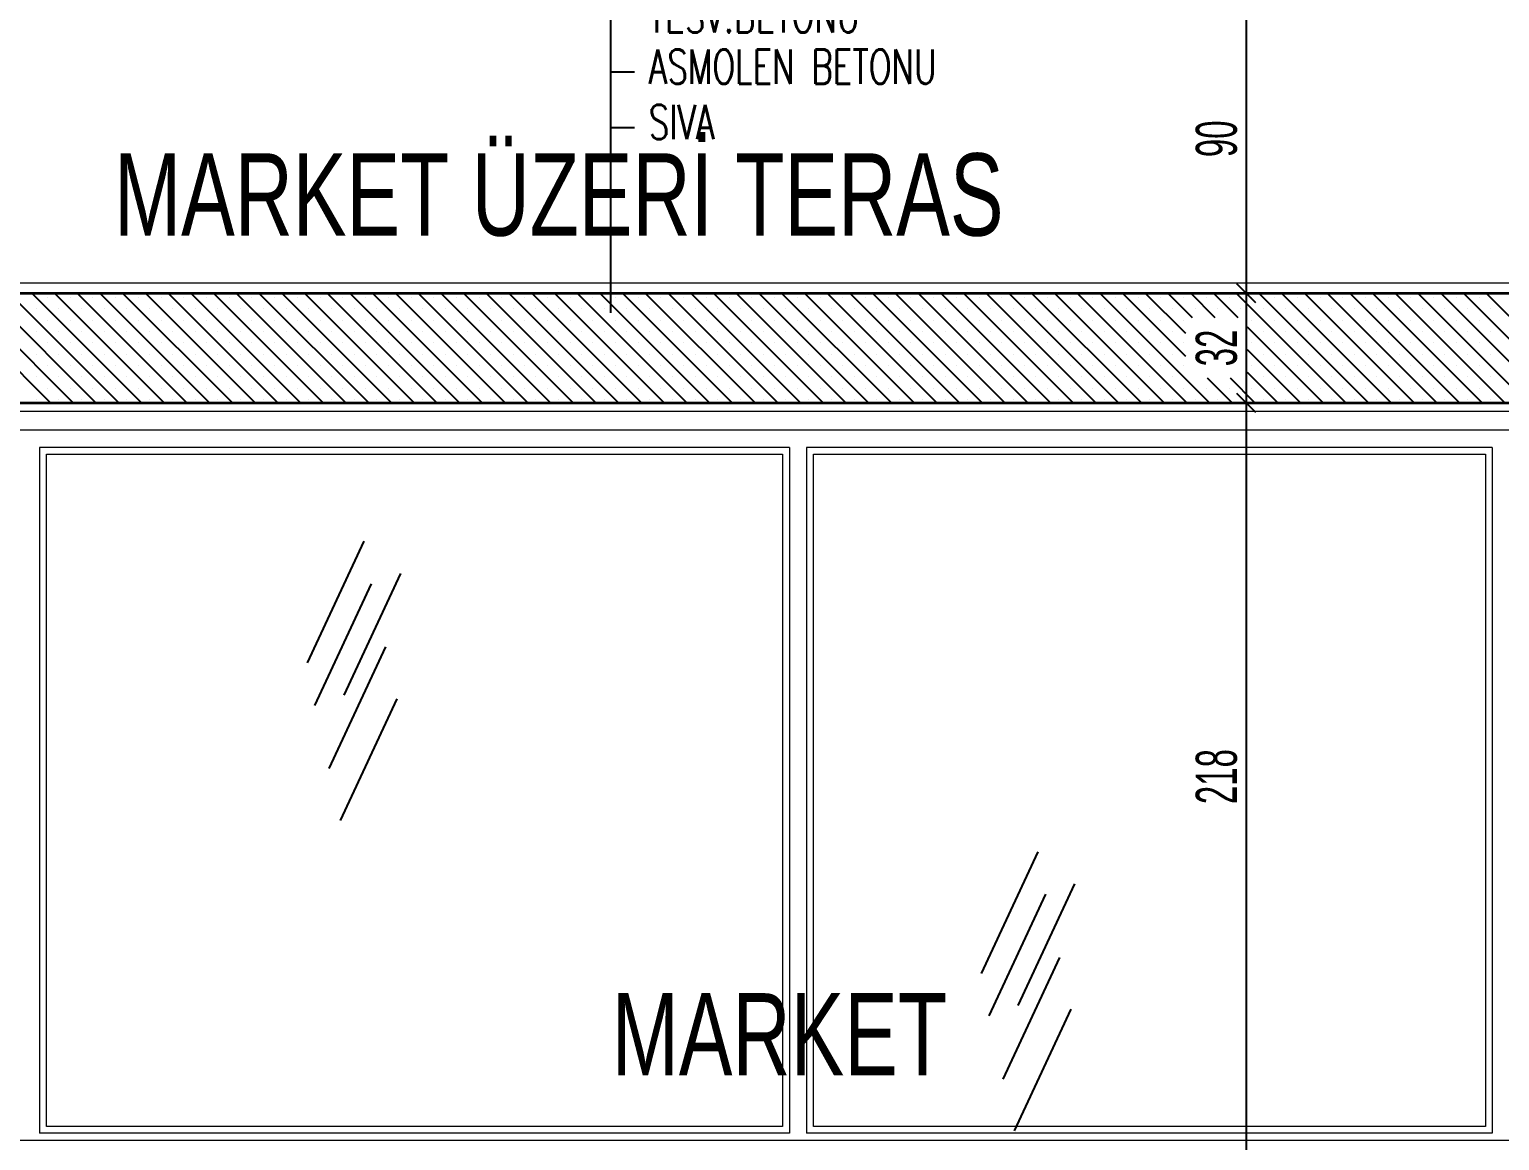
# Model space of a CAD drawing. Header units: inches. Extents: x -7543 to -822, y 102837 to 190349.
# Drawn here: x -828.5689 to -828.4831, y 102836.8585 to 102836.9233 of the extents above; entities that cross this region are included whole.
import ezdxf

# ---------------------------------------------------------------- set-up
doc = ezdxf.new("R2010")
doc.units = ezdxf.units.IN
doc.header["$MEASUREMENT"] = 0
doc.layers.get('0').update_dxf_attribs({"lineweight": 25})
for name, color, linetype, lineweight in [('BİTKİ', 96, 'Continuous', 25), ('ICOL', 55, 'Continuous', 25), ('SIVA', 150, 'Continuous', 15), ('TARAMA', 8, 'Continuous', 25), ('YAZI', 7, 'Continuous', 25)]:
    doc.layers.add(name, color=color, linetype=linetype, lineweight=lineweight)
doc.layers.add('DUVAR', color=7, linetype='Continuous', lineweight=35, true_color=0xfc4642)
doc.layers.add('KAPI', color=7, linetype='Continuous', lineweight=18, true_color=0xffb360)
doc.styles.add('arıal', font='arial.ttf', dxfattribs={"width": 0.7})
doc.styles.add('KAPı-PEN', font='simplex.shx', dxfattribs={"width": 0.7, "height": 10})
doc.styles.add('OLCU', font='tromand.shx', dxfattribs={"width": 0.6, "height": 12})

# ---------------------------------------------------------------- blocks, each defined once
blk = doc.blocks.new('_Oblique')
at = {"color": 0, "linetype": 'ByBlock', "lineweight": -2}
blk.add_line((-0.5, -0.5), (0.5, 0.5), dxfattribs=at)

msp = doc.modelspace()

# ---------------------------------------------------------------- linework, layer by layer
at = {"layer": 'BİTKİ'}
for p, q in [((-828.549355, 102836.89341), (-828.552658, 102836.886312)), ((-828.549355, 102836.89341), (-828.552658, 102836.886312)), ((-828.548915, 102836.890934), (-828.552218, 102836.883836)), ((-828.548915, 102836.890934), (-828.552218, 102836.883836)), ((-828.547208, 102836.891539), (-828.550511, 102836.884441)), ((-828.547208, 102836.891539), (-828.550511, 102836.884441)), ((-828.548089, 102836.887247), (-828.551392, 102836.880149)), ((-828.548089, 102836.887247), (-828.551392, 102836.880149)), ((-828.547428, 102836.884221), (-828.550731, 102836.877122)), ((-828.547428, 102836.884221), (-828.550731, 102836.877122)), ((-828.510029, 102836.875304), (-828.513333, 102836.868205)), ((-828.510029, 102836.875304), (-828.513333, 102836.868205)), ((-828.507882, 102836.873433), (-828.511186, 102836.866334)), ((-828.507882, 102836.873433), (-828.511186, 102836.866334)), ((-828.509589, 102836.872827), (-828.512892, 102836.865729)), ((-828.509589, 102836.872827), (-828.512892, 102836.865729)), ((-828.508763, 102836.869141), (-828.512066, 102836.862042)), ((-828.508763, 102836.869141), (-828.512066, 102836.862042)), ((-828.508103, 102836.866114), (-828.511406, 102836.859016)), ((-828.508103, 102836.866114), (-828.511406, 102836.859016))]:
    msp.add_line(p, q, dxfattribs=at)
at = {"layer": 'DUVAR'}
for p, q in [((-828.654018, 102836.907885), (-828.480018, 102836.907885)), ((-828.654018, 102836.901485), (-828.480018, 102836.901485))]:
    msp.add_line(p, q, dxfattribs=at)
at = {"layer": 'ICOL'}
for p, q in [((-828.497869, 102836.925885), (-828.497869, 102836.907885)), ((-828.497869, 102836.907885), (-828.497869, 102836.901485)), ((-828.497869, 102836.901485), (-828.497869, 102836.857885))]:
    msp.add_line(p, q, dxfattribs=at)
at = {"layer": 'ICOL', "color": 53}
for p, q in [((-828.49774, 102836.907885), (-828.497029, 102836.907885)), ((-828.49774, 102836.907885), (-828.497029, 102836.907885)), ((-828.498459, 102836.901485), (-828.498709, 102836.901485)), ((-828.498459, 102836.901485), (-828.498709, 102836.901485))]:
    msp.add_line(p, q, dxfattribs=at)
at = {"layer": 'KAPI'}
for p, q in [((-828.482518, 102836.899885), (-828.643018, 102836.899885)), ((-828.568268, 102836.898885), (-828.568268, 102836.858885)), ((-828.524518, 102836.898885), (-828.568268, 102836.898885)), ((-828.524518, 102836.898885), (-828.524518, 102836.858885)), ((-828.483518, 102836.898885), (-828.523518, 102836.898885)), ((-828.523518, 102836.898885), (-828.523518, 102836.858885)), ((-828.483518, 102836.898885), (-828.483518, 102836.858885)), ((-828.567868, 102836.898485), (-828.524918, 102836.898485)), ((-828.567868, 102836.859285), (-828.567868, 102836.898485)), ((-828.524918, 102836.898485), (-828.524918, 102836.859285)), ((-828.523118, 102836.898485), (-828.483918, 102836.898485)), ((-828.523118, 102836.859285), (-828.523118, 102836.898485)), ((-828.483918, 102836.898485), (-828.483918, 102836.859285)), ((-828.524918, 102836.859285), (-828.567868, 102836.859285)), ((-828.483918, 102836.859285), (-828.523118, 102836.859285)), ((-828.524518, 102836.858885), (-828.568268, 102836.858885)), ((-828.483518, 102836.858885), (-828.523518, 102836.858885))]:
    msp.add_line(p, q, dxfattribs=at)
at = {"layer": 'SIVA'}
for p, q in [((-828.654018, 102836.908485), (-828.480018, 102836.908485)), ((-828.482018, 102836.900985), (-828.654018, 102836.900985)), ((-828.634089, 102836.858485), (-828.482018, 102836.858485))]:
    msp.add_line(p, q, dxfattribs=at)
at = {"layer": 'TARAMA'}
for p, q in [((-828.567627, 102836.901485), (-828.574027, 102836.907885)), ((-828.566301, 102836.901485), (-828.572701, 102836.907885)), ((-828.564976, 102836.901485), (-828.571376, 102836.907885)), ((-828.56365, 102836.901485), (-828.57005, 102836.907885)), ((-828.562324, 102836.901485), (-828.568724, 102836.907885)), ((-828.56781, 102836.907634), (-828.56781, 102836.907634)), ((-828.560998, 102836.901485), (-828.567398, 102836.907885)), ((-828.566485, 102836.907634), (-828.566485, 102836.907634)), ((-828.559672, 102836.901485), (-828.566072, 102836.907885)), ((-828.565159, 102836.907634), (-828.565159, 102836.907634)), ((-828.558346, 102836.901485), (-828.564746, 102836.907885)), ((-828.563833, 102836.907634), (-828.563833, 102836.907634)), ((-828.557021, 102836.901485), (-828.563421, 102836.907885)), ((-828.562507, 102836.907634), (-828.562507, 102836.907634)), ((-828.555695, 102836.901485), (-828.562095, 102836.907885)), ((-828.561181, 102836.907634), (-828.561181, 102836.907634)), ((-828.554369, 102836.901485), (-828.560769, 102836.907885)), ((-828.559855, 102836.907634), (-828.559855, 102836.907634)), ((-828.553043, 102836.901485), (-828.559443, 102836.907885)), ((-828.55853, 102836.907634), (-828.55853, 102836.907634)), ((-828.551717, 102836.901485), (-828.558117, 102836.907885)), ((-828.557204, 102836.907634), (-828.557204, 102836.907634)), ((-828.550391, 102836.901485), (-828.556791, 102836.907885)), ((-828.555878, 102836.907634), (-828.555878, 102836.907634)), ((-828.549066, 102836.901485), (-828.555466, 102836.907885)), ((-828.554552, 102836.907634), (-828.554552, 102836.907634)), ((-828.54774, 102836.901485), (-828.55414, 102836.907885)), ((-828.553226, 102836.907634), (-828.553226, 102836.907634)), ((-828.546414, 102836.901485), (-828.552814, 102836.907885)), ((-828.551901, 102836.907634), (-828.551901, 102836.907634)), ((-828.545088, 102836.901485), (-828.551488, 102836.907885)), ((-828.550575, 102836.907634), (-828.550575, 102836.907634)), ((-828.543762, 102836.901485), (-828.550162, 102836.907885)), ((-828.549249, 102836.907634), (-828.549249, 102836.907634)), ((-828.542436, 102836.901485), (-828.548836, 102836.907885)), ((-828.547923, 102836.907634), (-828.547923, 102836.907634)), ((-828.541111, 102836.901485), (-828.547511, 102836.907885)), ((-828.546597, 102836.907634), (-828.546597, 102836.907634)), ((-828.539785, 102836.901485), (-828.546185, 102836.907885)), ((-828.545271, 102836.907634), (-828.545271, 102836.907634)), ((-828.538459, 102836.901485), (-828.544859, 102836.907885)), ((-828.543946, 102836.907634), (-828.543946, 102836.907634)), ((-828.537133, 102836.901485), (-828.543533, 102836.907885)), ((-828.54262, 102836.907634), (-828.54262, 102836.907634)), ((-828.535807, 102836.901485), (-828.542207, 102836.907885)), ((-828.541294, 102836.907634), (-828.541294, 102836.907634)), ((-828.534482, 102836.901485), (-828.540882, 102836.907885)), ((-828.539968, 102836.907634), (-828.539968, 102836.907634)), ((-828.533156, 102836.901485), (-828.539556, 102836.907885)), ((-828.538642, 102836.907634), (-828.538642, 102836.907634)), ((-828.53183, 102836.901485), (-828.53823, 102836.907885)), ((-828.537316, 102836.907634), (-828.537316, 102836.907634)), ((-828.530504, 102836.901485), (-828.536904, 102836.907885)), ((-828.535991, 102836.907634), (-828.535991, 102836.907634)), ((-828.529178, 102836.901485), (-828.535578, 102836.907885)), ((-828.534665, 102836.907634), (-828.534665, 102836.907634)), ((-828.527852, 102836.901485), (-828.534252, 102836.907885)), ((-828.533339, 102836.907634), (-828.533339, 102836.907634)), ((-828.526527, 102836.901485), (-828.532927, 102836.907885)), ((-828.532013, 102836.907634), (-828.532013, 102836.907634)), ((-828.525201, 102836.901485), (-828.531601, 102836.907885)), ((-828.530687, 102836.907634), (-828.530687, 102836.907634)), ((-828.523875, 102836.901485), (-828.530275, 102836.907885)), ((-828.529362, 102836.907634), (-828.529362, 102836.907634)), ((-828.522549, 102836.901485), (-828.528949, 102836.907885)), ((-828.528036, 102836.907634), (-828.528036, 102836.907634)), ((-828.521223, 102836.901485), (-828.527623, 102836.907885)), ((-828.52671, 102836.907634), (-828.52671, 102836.907634)), ((-828.519897, 102836.901485), (-828.526297, 102836.907885)), ((-828.525384, 102836.907634), (-828.525384, 102836.907634)), ((-828.518572, 102836.901485), (-828.524972, 102836.907885)), ((-828.524058, 102836.907634), (-828.524058, 102836.907634)), ((-828.517246, 102836.901485), (-828.523646, 102836.907885)), ((-828.522732, 102836.907634), (-828.522732, 102836.907634)), ((-828.51592, 102836.901485), (-828.52232, 102836.907885)), ((-828.521407, 102836.907634), (-828.521407, 102836.907634)), ((-828.514594, 102836.901485), (-828.520994, 102836.907885)), ((-828.520081, 102836.907634), (-828.520081, 102836.907634)), ((-828.513268, 102836.901485), (-828.519668, 102836.907885)), ((-828.518755, 102836.907634), (-828.518755, 102836.907634)), ((-828.511943, 102836.901485), (-828.518343, 102836.907885)), ((-828.517429, 102836.907634), (-828.517429, 102836.907634)), ((-828.510617, 102836.901485), (-828.517017, 102836.907885)), ((-828.516103, 102836.907634), (-828.516103, 102836.907634)), ((-828.509291, 102836.901485), (-828.515691, 102836.907885)), ((-828.514777, 102836.907634), (-828.514777, 102836.907634)), ((-828.507965, 102836.901485), (-828.514365, 102836.907885)), ((-828.513452, 102836.907634), (-828.513452, 102836.907634)), ((-828.506639, 102836.901485), (-828.513039, 102836.907885)), ((-828.512126, 102836.907634), (-828.512126, 102836.907634)), ((-828.505313, 102836.901485), (-828.511713, 102836.907885)), ((-828.5108, 102836.907634), (-828.5108, 102836.907634)), ((-828.503988, 102836.901485), (-828.510388, 102836.907885)), ((-828.509474, 102836.907634), (-828.509474, 102836.907634)), ((-828.502662, 102836.901485), (-828.509062, 102836.907885)), ((-828.508148, 102836.907634), (-828.508148, 102836.907634)), ((-828.501336, 102836.901485), (-828.507736, 102836.907885)), ((-828.506822, 102836.907634), (-828.506822, 102836.907634)), ((-828.50001, 102836.901485), (-828.50641, 102836.907885)), ((-828.505497, 102836.907634), (-828.505497, 102836.907634)), ((-828.501397, 102836.904197), (-828.505084, 102836.907885)), ((-828.504171, 102836.907634), (-828.504171, 102836.907634)), ((-828.501397, 102836.905523), (-828.503758, 102836.907885)), ((-828.502845, 102836.907634), (-828.502845, 102836.907634)), ((-828.500998, 102836.90645), (-828.502433, 102836.907885)), ((-828.501519, 102836.907634), (-828.501519, 102836.907634)), ((-828.499673, 102836.90645), (-828.501107, 102836.907885)), ((-828.500193, 102836.907634), (-828.500193, 102836.907634)), ((-828.498347, 102836.90645), (-828.499781, 102836.907885)), ((-828.498868, 102836.907634), (-828.498868, 102836.907634)), ((-828.492055, 102836.901485), (-828.498455, 102836.907885)), ((-828.497542, 102836.907634), (-828.497542, 102836.907634)), ((-828.490729, 102836.901485), (-828.497129, 102836.907885)), ((-828.496216, 102836.907634), (-828.496216, 102836.907634)), ((-828.489403, 102836.901485), (-828.495803, 102836.907885)), ((-828.49489, 102836.907634), (-828.49489, 102836.907634)), ((-828.488078, 102836.901485), (-828.494478, 102836.907885)), ((-828.493564, 102836.907634), (-828.493564, 102836.907634)), ((-828.486752, 102836.901485), (-828.493152, 102836.907885)), ((-828.492238, 102836.907634), (-828.492238, 102836.907634)), ((-828.485426, 102836.901485), (-828.491826, 102836.907885)), ((-828.490913, 102836.907634), (-828.490913, 102836.907634)), ((-828.4841, 102836.901485), (-828.4905, 102836.907885)), ((-828.489587, 102836.907634), (-828.489587, 102836.907634)), ((-828.482774, 102836.901485), (-828.489174, 102836.907885)), ((-828.488261, 102836.907634), (-828.488261, 102836.907634)), ((-828.481449, 102836.901485), (-828.487849, 102836.907885)), ((-828.486935, 102836.907634), (-828.486935, 102836.907634)), ((-828.480123, 102836.901485), (-828.486523, 102836.907885)), ((-828.485609, 102836.907634), (-828.485609, 102836.907634)), ((-828.480018, 102836.902705), (-828.485197, 102836.907885)), ((-828.484283, 102836.907634), (-828.484283, 102836.907634)), ((-828.480018, 102836.904031), (-828.483871, 102836.907885)), ((-828.568473, 102836.906971), (-828.568473, 102836.906971)), ((-828.567148, 102836.906971), (-828.567148, 102836.906971)), ((-828.565822, 102836.906971), (-828.565822, 102836.906971)), ((-828.564496, 102836.906971), (-828.564496, 102836.906971)), ((-828.56317, 102836.906971), (-828.56317, 102836.906971)), ((-828.561844, 102836.906971), (-828.561844, 102836.906971)), ((-828.560518, 102836.906971), (-828.560518, 102836.906971)), ((-828.559193, 102836.906971), (-828.559193, 102836.906971)), ((-828.557867, 102836.906971), (-828.557867, 102836.906971)), ((-828.556541, 102836.906971), (-828.556541, 102836.906971)), ((-828.555215, 102836.906971), (-828.555215, 102836.906971)), ((-828.553889, 102836.906971), (-828.553889, 102836.906971)), ((-828.552563, 102836.906971), (-828.552563, 102836.906971)), ((-828.551238, 102836.906971), (-828.551238, 102836.906971)), ((-828.549912, 102836.906971), (-828.549912, 102836.906971)), ((-828.548586, 102836.906971), (-828.548586, 102836.906971)), ((-828.54726, 102836.906971), (-828.54726, 102836.906971)), ((-828.545934, 102836.906971), (-828.545934, 102836.906971)), ((-828.544608, 102836.906971), (-828.544608, 102836.906971)), ((-828.543283, 102836.906971), (-828.543283, 102836.906971)), ((-828.541957, 102836.906971), (-828.541957, 102836.906971)), ((-828.540631, 102836.906971), (-828.540631, 102836.906971)), ((-828.539305, 102836.906971), (-828.539305, 102836.906971)), ((-828.537979, 102836.906971), (-828.537979, 102836.906971)), ((-828.536654, 102836.906971), (-828.536654, 102836.906971)), ((-828.535328, 102836.906971), (-828.535328, 102836.906971)), ((-828.534002, 102836.906971), (-828.534002, 102836.906971)), ((-828.532676, 102836.906971), (-828.532676, 102836.906971)), ((-828.53135, 102836.906971), (-828.53135, 102836.906971)), ((-828.530024, 102836.906971), (-828.530024, 102836.906971)), ((-828.528699, 102836.906971), (-828.528699, 102836.906971)), ((-828.527373, 102836.906971), (-828.527373, 102836.906971)), ((-828.526047, 102836.906971), (-828.526047, 102836.906971)), ((-828.524721, 102836.906971), (-828.524721, 102836.906971)), ((-828.523395, 102836.906971), (-828.523395, 102836.906971)), ((-828.522069, 102836.906971), (-828.522069, 102836.906971)), ((-828.520744, 102836.906971), (-828.520744, 102836.906971)), ((-828.519418, 102836.906971), (-828.519418, 102836.906971)), ((-828.518092, 102836.906971), (-828.518092, 102836.906971)), ((-828.516766, 102836.906971), (-828.516766, 102836.906971)), ((-828.51544, 102836.906971), (-828.51544, 102836.906971)), ((-828.514115, 102836.906971), (-828.514115, 102836.906971)), ((-828.512789, 102836.906971), (-828.512789, 102836.906971)), ((-828.511463, 102836.906971), (-828.511463, 102836.906971)), ((-828.510137, 102836.906971), (-828.510137, 102836.906971)), ((-828.508811, 102836.906971), (-828.508811, 102836.906971)), ((-828.507485, 102836.906971), (-828.507485, 102836.906971)), ((-828.50616, 102836.906971), (-828.50616, 102836.906971)), ((-828.504834, 102836.906971), (-828.504834, 102836.906971)), ((-828.503508, 102836.906971), (-828.503508, 102836.906971)), ((-828.502182, 102836.906971), (-828.502182, 102836.906971)), ((-828.500856, 102836.906971), (-828.500856, 102836.906971)), ((-828.49953, 102836.906971), (-828.49953, 102836.906971)), ((-828.498205, 102836.906971), (-828.498205, 102836.906971)), ((-828.496879, 102836.906971), (-828.496879, 102836.906971)), ((-828.495553, 102836.906971), (-828.495553, 102836.906971)), ((-828.494227, 102836.906971), (-828.494227, 102836.906971)), ((-828.492901, 102836.906971), (-828.492901, 102836.906971)), ((-828.491575, 102836.906971), (-828.491575, 102836.906971)), ((-828.49025, 102836.906971), (-828.49025, 102836.906971)), ((-828.488924, 102836.906971), (-828.488924, 102836.906971)), ((-828.487598, 102836.906971), (-828.487598, 102836.906971)), ((-828.486272, 102836.906971), (-828.486272, 102836.906971)), ((-828.484946, 102836.906971), (-828.484946, 102836.906971)), ((-828.483621, 102836.906971), (-828.483621, 102836.906971)), ((-828.568473, 102836.905645), (-828.568473, 102836.905645)), ((-828.56781, 102836.906308), (-828.56781, 102836.906308)), ((-828.567148, 102836.905645), (-828.567148, 102836.905645)), ((-828.566485, 102836.906308), (-828.566485, 102836.906308)), ((-828.565822, 102836.905645), (-828.565822, 102836.905645)), ((-828.565159, 102836.906308), (-828.565159, 102836.906308)), ((-828.564496, 102836.905645), (-828.564496, 102836.905645)), ((-828.563833, 102836.906308), (-828.563833, 102836.906308)), ((-828.56317, 102836.905645), (-828.56317, 102836.905645)), ((-828.562507, 102836.906308), (-828.562507, 102836.906308)), ((-828.561844, 102836.905645), (-828.561844, 102836.905645)), ((-828.561181, 102836.906308), (-828.561181, 102836.906308)), ((-828.560518, 102836.905645), (-828.560518, 102836.905645)), ((-828.559855, 102836.906308), (-828.559855, 102836.906308)), ((-828.559193, 102836.905645), (-828.559193, 102836.905645)), ((-828.55853, 102836.906308), (-828.55853, 102836.906308)), ((-828.557867, 102836.905645), (-828.557867, 102836.905645)), ((-828.557204, 102836.906308), (-828.557204, 102836.906308)), ((-828.556541, 102836.905645), (-828.556541, 102836.905645)), ((-828.555878, 102836.906308), (-828.555878, 102836.906308)), ((-828.555215, 102836.905645), (-828.555215, 102836.905645)), ((-828.554552, 102836.906308), (-828.554552, 102836.906308)), ((-828.553889, 102836.905645), (-828.553889, 102836.905645)), ((-828.553226, 102836.906308), (-828.553226, 102836.906308)), ((-828.552563, 102836.905645), (-828.552563, 102836.905645)), ((-828.551901, 102836.906308), (-828.551901, 102836.906308)), ((-828.551238, 102836.905645), (-828.551238, 102836.905645)), ((-828.550575, 102836.906308), (-828.550575, 102836.906308)), ((-828.549912, 102836.905645), (-828.549912, 102836.905645)), ((-828.549249, 102836.906308), (-828.549249, 102836.906308)), ((-828.548586, 102836.905645), (-828.548586, 102836.905645)), ((-828.547923, 102836.906308), (-828.547923, 102836.906308)), ((-828.54726, 102836.905645), (-828.54726, 102836.905645)), ((-828.546597, 102836.906308), (-828.546597, 102836.906308)), ((-828.545934, 102836.905645), (-828.545934, 102836.905645)), ((-828.545271, 102836.906308), (-828.545271, 102836.906308)), ((-828.544608, 102836.905645), (-828.544608, 102836.905645)), ((-828.543946, 102836.906308), (-828.543946, 102836.906308)), ((-828.543283, 102836.905645), (-828.543283, 102836.905645)), ((-828.54262, 102836.906308), (-828.54262, 102836.906308)), ((-828.541957, 102836.905645), (-828.541957, 102836.905645)), ((-828.541294, 102836.906308), (-828.541294, 102836.906308)), ((-828.540631, 102836.905645), (-828.540631, 102836.905645)), ((-828.539968, 102836.906308), (-828.539968, 102836.906308)), ((-828.539305, 102836.905645), (-828.539305, 102836.905645)), ((-828.538642, 102836.906308), (-828.538642, 102836.906308)), ((-828.537979, 102836.905645), (-828.537979, 102836.905645)), ((-828.537316, 102836.906308), (-828.537316, 102836.906308)), ((-828.536654, 102836.905645), (-828.536654, 102836.905645)), ((-828.535991, 102836.906308), (-828.535991, 102836.906308)), ((-828.535328, 102836.905645), (-828.535328, 102836.905645)), ((-828.534665, 102836.906308), (-828.534665, 102836.906308)), ((-828.534002, 102836.905645), (-828.534002, 102836.905645)), ((-828.533339, 102836.906308), (-828.533339, 102836.906308)), ((-828.532676, 102836.905645), (-828.532676, 102836.905645)), ((-828.532013, 102836.906308), (-828.532013, 102836.906308)), ((-828.53135, 102836.905645), (-828.53135, 102836.905645)), ((-828.530687, 102836.906308), (-828.530687, 102836.906308)), ((-828.530024, 102836.905645), (-828.530024, 102836.905645)), ((-828.529362, 102836.906308), (-828.529362, 102836.906308)), ((-828.528699, 102836.905645), (-828.528699, 102836.905645)), ((-828.528036, 102836.906308), (-828.528036, 102836.906308)), ((-828.527373, 102836.905645), (-828.527373, 102836.905645)), ((-828.52671, 102836.906308), (-828.52671, 102836.906308)), ((-828.526047, 102836.905645), (-828.526047, 102836.905645)), ((-828.525384, 102836.906308), (-828.525384, 102836.906308)), ((-828.524721, 102836.905645), (-828.524721, 102836.905645)), ((-828.524058, 102836.906308), (-828.524058, 102836.906308)), ((-828.523395, 102836.905645), (-828.523395, 102836.905645)), ((-828.522732, 102836.906308), (-828.522732, 102836.906308)), ((-828.522069, 102836.905645), (-828.522069, 102836.905645)), ((-828.521407, 102836.906308), (-828.521407, 102836.906308)), ((-828.520744, 102836.905645), (-828.520744, 102836.905645)), ((-828.520081, 102836.906308), (-828.520081, 102836.906308)), ((-828.519418, 102836.905645), (-828.519418, 102836.905645)), ((-828.518755, 102836.906308), (-828.518755, 102836.906308)), ((-828.518092, 102836.905645), (-828.518092, 102836.905645)), ((-828.517429, 102836.906308), (-828.517429, 102836.906308)), ((-828.516766, 102836.905645), (-828.516766, 102836.905645)), ((-828.516103, 102836.906308), (-828.516103, 102836.906308)), ((-828.51544, 102836.905645), (-828.51544, 102836.905645)), ((-828.514777, 102836.906308), (-828.514777, 102836.906308)), ((-828.514115, 102836.905645), (-828.514115, 102836.905645)), ((-828.513452, 102836.906308), (-828.513452, 102836.906308)), ((-828.512789, 102836.905645), (-828.512789, 102836.905645)), ((-828.512126, 102836.906308), (-828.512126, 102836.906308)), ((-828.511463, 102836.905645), (-828.511463, 102836.905645)), ((-828.5108, 102836.906308), (-828.5108, 102836.906308)), ((-828.510137, 102836.905645), (-828.510137, 102836.905645)), ((-828.509474, 102836.906308), (-828.509474, 102836.906308)), ((-828.508811, 102836.905645), (-828.508811, 102836.905645)), ((-828.508148, 102836.906308), (-828.508148, 102836.906308)), ((-828.507485, 102836.905645), (-828.507485, 102836.905645)), ((-828.506822, 102836.906308), (-828.506822, 102836.906308)), ((-828.50616, 102836.905645), (-828.50616, 102836.905645)), ((-828.505497, 102836.906308), (-828.505497, 102836.906308)), ((-828.504834, 102836.905645), (-828.504834, 102836.905645)), ((-828.504171, 102836.906308), (-828.504171, 102836.906308)), ((-828.503508, 102836.905645), (-828.503508, 102836.905645)), ((-828.502845, 102836.906308), (-828.502845, 102836.906308)), ((-828.502182, 102836.905645), (-828.502182, 102836.905645)), ((-828.501519, 102836.906308), (-828.501519, 102836.906308)), ((-828.493381, 102836.901485), (-828.497797, 102836.9059)), ((-828.497542, 102836.906308), (-828.497542, 102836.906308)), ((-828.496879, 102836.905645), (-828.496879, 102836.905645)), ((-828.496216, 102836.906308), (-828.496216, 102836.906308)), ((-828.495553, 102836.905645), (-828.495553, 102836.905645)), ((-828.49489, 102836.906308), (-828.49489, 102836.906308)), ((-828.494227, 102836.905645), (-828.494227, 102836.905645)), ((-828.493564, 102836.906308), (-828.493564, 102836.906308)), ((-828.492901, 102836.905645), (-828.492901, 102836.905645)), ((-828.492238, 102836.906308), (-828.492238, 102836.906308)), ((-828.491575, 102836.905645), (-828.491575, 102836.905645)), ((-828.490913, 102836.906308), (-828.490913, 102836.906308)), ((-828.49025, 102836.905645), (-828.49025, 102836.905645)), ((-828.489587, 102836.906308), (-828.489587, 102836.906308)), ((-828.488924, 102836.905645), (-828.488924, 102836.905645)), ((-828.488261, 102836.906308), (-828.488261, 102836.906308)), ((-828.487598, 102836.905645), (-828.487598, 102836.905645)), ((-828.486935, 102836.906308), (-828.486935, 102836.906308)), ((-828.486272, 102836.905645), (-828.486272, 102836.905645)), ((-828.485609, 102836.906308), (-828.485609, 102836.906308)), ((-828.484946, 102836.905645), (-828.484946, 102836.905645)), ((-828.484283, 102836.906308), (-828.484283, 102836.906308)), ((-828.483621, 102836.905645), (-828.483621, 102836.905645)), ((-828.56781, 102836.904983), (-828.56781, 102836.904983)), ((-828.566485, 102836.904983), (-828.566485, 102836.904983)), ((-828.565159, 102836.904983), (-828.565159, 102836.904983)), ((-828.563833, 102836.904983), (-828.563833, 102836.904983)), ((-828.562507, 102836.904983), (-828.562507, 102836.904983)), ((-828.561181, 102836.904983), (-828.561181, 102836.904983)), ((-828.559855, 102836.904983), (-828.559855, 102836.904983)), ((-828.55853, 102836.904983), (-828.55853, 102836.904983)), ((-828.557204, 102836.904983), (-828.557204, 102836.904983)), ((-828.555878, 102836.904983), (-828.555878, 102836.904983)), ((-828.554552, 102836.904983), (-828.554552, 102836.904983)), ((-828.553226, 102836.904983), (-828.553226, 102836.904983)), ((-828.551901, 102836.904983), (-828.551901, 102836.904983)), ((-828.550575, 102836.904983), (-828.550575, 102836.904983)), ((-828.549249, 102836.904983), (-828.549249, 102836.904983)), ((-828.547923, 102836.904983), (-828.547923, 102836.904983)), ((-828.546597, 102836.904983), (-828.546597, 102836.904983)), ((-828.545271, 102836.904983), (-828.545271, 102836.904983)), ((-828.543946, 102836.904983), (-828.543946, 102836.904983)), ((-828.54262, 102836.904983), (-828.54262, 102836.904983)), ((-828.541294, 102836.904983), (-828.541294, 102836.904983)), ((-828.539968, 102836.904983), (-828.539968, 102836.904983)), ((-828.538642, 102836.904983), (-828.538642, 102836.904983)), ((-828.537316, 102836.904983), (-828.537316, 102836.904983)), ((-828.535991, 102836.904983), (-828.535991, 102836.904983)), ((-828.534665, 102836.904983), (-828.534665, 102836.904983)), ((-828.533339, 102836.904983), (-828.533339, 102836.904983)), ((-828.532013, 102836.904983), (-828.532013, 102836.904983)), ((-828.530687, 102836.904983), (-828.530687, 102836.904983)), ((-828.529362, 102836.904983), (-828.529362, 102836.904983)), ((-828.528036, 102836.904983), (-828.528036, 102836.904983)), ((-828.52671, 102836.904983), (-828.52671, 102836.904983)), ((-828.525384, 102836.904983), (-828.525384, 102836.904983)), ((-828.524058, 102836.904983), (-828.524058, 102836.904983)), ((-828.522732, 102836.904983), (-828.522732, 102836.904983)), ((-828.521407, 102836.904983), (-828.521407, 102836.904983)), ((-828.520081, 102836.904983), (-828.520081, 102836.904983)), ((-828.518755, 102836.904983), (-828.518755, 102836.904983)), ((-828.517429, 102836.904983), (-828.517429, 102836.904983)), ((-828.516103, 102836.904983), (-828.516103, 102836.904983)), ((-828.514777, 102836.904983), (-828.514777, 102836.904983)), ((-828.513452, 102836.904983), (-828.513452, 102836.904983)), ((-828.512126, 102836.904983), (-828.512126, 102836.904983)), ((-828.5108, 102836.904983), (-828.5108, 102836.904983)), ((-828.509474, 102836.904983), (-828.509474, 102836.904983)), ((-828.508148, 102836.904983), (-828.508148, 102836.904983)), ((-828.506822, 102836.904983), (-828.506822, 102836.904983)), ((-828.505497, 102836.904983), (-828.505497, 102836.904983)), ((-828.504171, 102836.904983), (-828.504171, 102836.904983)), ((-828.502845, 102836.904983), (-828.502845, 102836.904983)), ((-828.501519, 102836.904983), (-828.501519, 102836.904983)), ((-828.497542, 102836.904983), (-828.497542, 102836.904983)), ((-828.496216, 102836.904983), (-828.496216, 102836.904983)), ((-828.49489, 102836.904983), (-828.49489, 102836.904983)), ((-828.493564, 102836.904983), (-828.493564, 102836.904983)), ((-828.492238, 102836.904983), (-828.492238, 102836.904983)), ((-828.490913, 102836.904983), (-828.490913, 102836.904983)), ((-828.489587, 102836.904983), (-828.489587, 102836.904983)), ((-828.488261, 102836.904983), (-828.488261, 102836.904983)), ((-828.486935, 102836.904983), (-828.486935, 102836.904983)), ((-828.485609, 102836.904983), (-828.485609, 102836.904983)), ((-828.484283, 102836.904983), (-828.484283, 102836.904983)), ((-828.568473, 102836.90432), (-828.568473, 102836.90432)), ((-828.567148, 102836.90432), (-828.567148, 102836.90432)), ((-828.565822, 102836.90432), (-828.565822, 102836.90432)), ((-828.564496, 102836.90432), (-828.564496, 102836.90432)), ((-828.56317, 102836.90432), (-828.56317, 102836.90432)), ((-828.561844, 102836.90432), (-828.561844, 102836.90432)), ((-828.560518, 102836.90432), (-828.560518, 102836.90432)), ((-828.559193, 102836.90432), (-828.559193, 102836.90432)), ((-828.557867, 102836.90432), (-828.557867, 102836.90432)), ((-828.556541, 102836.90432), (-828.556541, 102836.90432)), ((-828.555215, 102836.90432), (-828.555215, 102836.90432)), ((-828.553889, 102836.90432), (-828.553889, 102836.90432)), ((-828.552563, 102836.90432), (-828.552563, 102836.90432)), ((-828.551238, 102836.90432), (-828.551238, 102836.90432)), ((-828.549912, 102836.90432), (-828.549912, 102836.90432)), ((-828.548586, 102836.90432), (-828.548586, 102836.90432)), ((-828.54726, 102836.90432), (-828.54726, 102836.90432)), ((-828.545934, 102836.90432), (-828.545934, 102836.90432)), ((-828.544608, 102836.90432), (-828.544608, 102836.90432)), ((-828.543283, 102836.90432), (-828.543283, 102836.90432)), ((-828.541957, 102836.90432), (-828.541957, 102836.90432)), ((-828.540631, 102836.90432), (-828.540631, 102836.90432)), ((-828.539305, 102836.90432), (-828.539305, 102836.90432)), ((-828.537979, 102836.90432), (-828.537979, 102836.90432)), ((-828.536654, 102836.90432), (-828.536654, 102836.90432)), ((-828.535328, 102836.90432), (-828.535328, 102836.90432)), ((-828.534002, 102836.90432), (-828.534002, 102836.90432)), ((-828.532676, 102836.90432), (-828.532676, 102836.90432)), ((-828.53135, 102836.90432), (-828.53135, 102836.90432)), ((-828.530024, 102836.90432), (-828.530024, 102836.90432)), ((-828.528699, 102836.90432), (-828.528699, 102836.90432)), ((-828.527373, 102836.90432), (-828.527373, 102836.90432)), ((-828.526047, 102836.90432), (-828.526047, 102836.90432)), ((-828.524721, 102836.90432), (-828.524721, 102836.90432)), ((-828.523395, 102836.90432), (-828.523395, 102836.90432)), ((-828.522069, 102836.90432), (-828.522069, 102836.90432)), ((-828.520744, 102836.90432), (-828.520744, 102836.90432)), ((-828.519418, 102836.90432), (-828.519418, 102836.90432)), ((-828.518092, 102836.90432), (-828.518092, 102836.90432)), ((-828.516766, 102836.90432), (-828.516766, 102836.90432)), ((-828.51544, 102836.90432), (-828.51544, 102836.90432)), ((-828.514115, 102836.90432), (-828.514115, 102836.90432)), ((-828.512789, 102836.90432), (-828.512789, 102836.90432)), ((-828.511463, 102836.90432), (-828.511463, 102836.90432)), ((-828.510137, 102836.90432), (-828.510137, 102836.90432)), ((-828.508811, 102836.90432), (-828.508811, 102836.90432)), ((-828.507485, 102836.90432), (-828.507485, 102836.90432)), ((-828.50616, 102836.90432), (-828.50616, 102836.90432)), ((-828.504834, 102836.90432), (-828.504834, 102836.90432)), ((-828.503508, 102836.90432), (-828.503508, 102836.90432)), ((-828.502182, 102836.90432), (-828.502182, 102836.90432)), ((-828.494707, 102836.901485), (-828.497797, 102836.904575)), ((-828.496879, 102836.90432), (-828.496879, 102836.90432)), ((-828.495553, 102836.90432), (-828.495553, 102836.90432)), ((-828.494227, 102836.90432), (-828.494227, 102836.90432)), ((-828.492901, 102836.90432), (-828.492901, 102836.90432)), ((-828.491575, 102836.90432), (-828.491575, 102836.90432)), ((-828.49025, 102836.90432), (-828.49025, 102836.90432)), ((-828.488924, 102836.90432), (-828.488924, 102836.90432)), ((-828.487598, 102836.90432), (-828.487598, 102836.90432)), ((-828.486272, 102836.90432), (-828.486272, 102836.90432)), ((-828.484946, 102836.90432), (-828.484946, 102836.90432)), ((-828.483621, 102836.90432), (-828.483621, 102836.90432)), ((-828.568473, 102836.902994), (-828.568473, 102836.902994)), ((-828.56781, 102836.903657), (-828.56781, 102836.903657)), ((-828.567148, 102836.902994), (-828.567148, 102836.902994)), ((-828.566485, 102836.903657), (-828.566485, 102836.903657)), ((-828.565822, 102836.902994), (-828.565822, 102836.902994)), ((-828.565159, 102836.903657), (-828.565159, 102836.903657)), ((-828.564496, 102836.902994), (-828.564496, 102836.902994)), ((-828.563833, 102836.903657), (-828.563833, 102836.903657)), ((-828.56317, 102836.902994), (-828.56317, 102836.902994)), ((-828.562507, 102836.903657), (-828.562507, 102836.903657)), ((-828.561844, 102836.902994), (-828.561844, 102836.902994)), ((-828.561181, 102836.903657), (-828.561181, 102836.903657)), ((-828.560518, 102836.902994), (-828.560518, 102836.902994)), ((-828.559855, 102836.903657), (-828.559855, 102836.903657)), ((-828.559193, 102836.902994), (-828.559193, 102836.902994)), ((-828.55853, 102836.903657), (-828.55853, 102836.903657)), ((-828.557867, 102836.902994), (-828.557867, 102836.902994)), ((-828.557204, 102836.903657), (-828.557204, 102836.903657)), ((-828.556541, 102836.902994), (-828.556541, 102836.902994)), ((-828.555878, 102836.903657), (-828.555878, 102836.903657)), ((-828.555215, 102836.902994), (-828.555215, 102836.902994)), ((-828.554552, 102836.903657), (-828.554552, 102836.903657)), ((-828.553889, 102836.902994), (-828.553889, 102836.902994)), ((-828.553226, 102836.903657), (-828.553226, 102836.903657)), ((-828.552563, 102836.902994), (-828.552563, 102836.902994)), ((-828.551901, 102836.903657), (-828.551901, 102836.903657)), ((-828.551238, 102836.902994), (-828.551238, 102836.902994)), ((-828.550575, 102836.903657), (-828.550575, 102836.903657)), ((-828.549912, 102836.902994), (-828.549912, 102836.902994)), ((-828.549249, 102836.903657), (-828.549249, 102836.903657)), ((-828.548586, 102836.902994), (-828.548586, 102836.902994)), ((-828.547923, 102836.903657), (-828.547923, 102836.903657)), ((-828.54726, 102836.902994), (-828.54726, 102836.902994)), ((-828.546597, 102836.903657), (-828.546597, 102836.903657)), ((-828.545934, 102836.902994), (-828.545934, 102836.902994)), ((-828.545271, 102836.903657), (-828.545271, 102836.903657)), ((-828.544608, 102836.902994), (-828.544608, 102836.902994)), ((-828.543946, 102836.903657), (-828.543946, 102836.903657)), ((-828.543283, 102836.902994), (-828.543283, 102836.902994)), ((-828.54262, 102836.903657), (-828.54262, 102836.903657)), ((-828.541957, 102836.902994), (-828.541957, 102836.902994)), ((-828.541294, 102836.903657), (-828.541294, 102836.903657)), ((-828.540631, 102836.902994), (-828.540631, 102836.902994)), ((-828.539968, 102836.903657), (-828.539968, 102836.903657)), ((-828.539305, 102836.902994), (-828.539305, 102836.902994)), ((-828.538642, 102836.903657), (-828.538642, 102836.903657)), ((-828.537979, 102836.902994), (-828.537979, 102836.902994)), ((-828.537316, 102836.903657), (-828.537316, 102836.903657)), ((-828.536654, 102836.902994), (-828.536654, 102836.902994)), ((-828.535991, 102836.903657), (-828.535991, 102836.903657)), ((-828.535328, 102836.902994), (-828.535328, 102836.902994)), ((-828.534665, 102836.903657), (-828.534665, 102836.903657)), ((-828.534002, 102836.902994), (-828.534002, 102836.902994)), ((-828.533339, 102836.903657), (-828.533339, 102836.903657)), ((-828.532676, 102836.902994), (-828.532676, 102836.902994)), ((-828.532013, 102836.903657), (-828.532013, 102836.903657)), ((-828.53135, 102836.902994), (-828.53135, 102836.902994)), ((-828.530687, 102836.903657), (-828.530687, 102836.903657)), ((-828.530024, 102836.902994), (-828.530024, 102836.902994)), ((-828.529362, 102836.903657), (-828.529362, 102836.903657)), ((-828.528699, 102836.902994), (-828.528699, 102836.902994)), ((-828.528036, 102836.903657), (-828.528036, 102836.903657)), ((-828.527373, 102836.902994), (-828.527373, 102836.902994)), ((-828.52671, 102836.903657), (-828.52671, 102836.903657)), ((-828.526047, 102836.902994), (-828.526047, 102836.902994)), ((-828.525384, 102836.903657), (-828.525384, 102836.903657)), ((-828.524721, 102836.902994), (-828.524721, 102836.902994)), ((-828.524058, 102836.903657), (-828.524058, 102836.903657)), ((-828.523395, 102836.902994), (-828.523395, 102836.902994)), ((-828.522732, 102836.903657), (-828.522732, 102836.903657)), ((-828.522069, 102836.902994), (-828.522069, 102836.902994)), ((-828.521407, 102836.903657), (-828.521407, 102836.903657)), ((-828.520744, 102836.902994), (-828.520744, 102836.902994)), ((-828.520081, 102836.903657), (-828.520081, 102836.903657)), ((-828.519418, 102836.902994), (-828.519418, 102836.902994)), ((-828.518755, 102836.903657), (-828.518755, 102836.903657)), ((-828.518092, 102836.902994), (-828.518092, 102836.902994)), ((-828.517429, 102836.903657), (-828.517429, 102836.903657)), ((-828.516766, 102836.902994), (-828.516766, 102836.902994)), ((-828.516103, 102836.903657), (-828.516103, 102836.903657)), ((-828.51544, 102836.902994), (-828.51544, 102836.902994)), ((-828.514777, 102836.903657), (-828.514777, 102836.903657)), ((-828.514115, 102836.902994), (-828.514115, 102836.902994)), ((-828.513452, 102836.903657), (-828.513452, 102836.903657)), ((-828.512789, 102836.902994), (-828.512789, 102836.902994)), ((-828.512126, 102836.903657), (-828.512126, 102836.903657)), ((-828.511463, 102836.902994), (-828.511463, 102836.902994)), ((-828.5108, 102836.903657), (-828.5108, 102836.903657)), ((-828.510137, 102836.902994), (-828.510137, 102836.902994)), ((-828.509474, 102836.903657), (-828.509474, 102836.903657)), ((-828.508811, 102836.902994), (-828.508811, 102836.902994)), ((-828.508148, 102836.903657), (-828.508148, 102836.903657)), ((-828.507485, 102836.902994), (-828.507485, 102836.902994)), ((-828.506822, 102836.903657), (-828.506822, 102836.903657)), ((-828.50616, 102836.902994), (-828.50616, 102836.902994)), ((-828.505497, 102836.903657), (-828.505497, 102836.903657)), ((-828.504834, 102836.902994), (-828.504834, 102836.902994)), ((-828.504171, 102836.903657), (-828.504171, 102836.903657)), ((-828.503508, 102836.902994), (-828.503508, 102836.902994)), ((-828.502845, 102836.903657), (-828.502845, 102836.903657)), ((-828.502182, 102836.902994), (-828.502182, 102836.902994)), ((-828.501519, 102836.903657), (-828.501519, 102836.903657)), ((-828.498684, 102836.901485), (-828.500119, 102836.902919)), ((-828.497358, 102836.901485), (-828.498793, 102836.902919)), ((-828.496033, 102836.901485), (-828.497797, 102836.903249)), ((-828.497542, 102836.903657), (-828.497542, 102836.903657)), ((-828.496879, 102836.902994), (-828.496879, 102836.902994)), ((-828.496216, 102836.903657), (-828.496216, 102836.903657)), ((-828.495553, 102836.902994), (-828.495553, 102836.902994)), ((-828.49489, 102836.903657), (-828.49489, 102836.903657)), ((-828.494227, 102836.902994), (-828.494227, 102836.902994)), ((-828.493564, 102836.903657), (-828.493564, 102836.903657)), ((-828.492901, 102836.902994), (-828.492901, 102836.902994)), ((-828.492238, 102836.903657), (-828.492238, 102836.903657)), ((-828.491575, 102836.902994), (-828.491575, 102836.902994)), ((-828.490913, 102836.903657), (-828.490913, 102836.903657)), ((-828.49025, 102836.902994), (-828.49025, 102836.902994)), ((-828.489587, 102836.903657), (-828.489587, 102836.903657)), ((-828.488924, 102836.902994), (-828.488924, 102836.902994)), ((-828.488261, 102836.903657), (-828.488261, 102836.903657)), ((-828.487598, 102836.902994), (-828.487598, 102836.902994)), ((-828.486935, 102836.903657), (-828.486935, 102836.903657)), ((-828.486272, 102836.902994), (-828.486272, 102836.902994)), ((-828.485609, 102836.903657), (-828.485609, 102836.903657)), ((-828.484946, 102836.902994), (-828.484946, 102836.902994)), ((-828.484283, 102836.903657), (-828.484283, 102836.903657)), ((-828.483621, 102836.902994), (-828.483621, 102836.902994)), ((-828.56781, 102836.902331), (-828.56781, 102836.902331)), ((-828.566485, 102836.902331), (-828.566485, 102836.902331)), ((-828.565159, 102836.902331), (-828.565159, 102836.902331)), ((-828.563833, 102836.902331), (-828.563833, 102836.902331)), ((-828.562507, 102836.902331), (-828.562507, 102836.902331)), ((-828.561181, 102836.902331), (-828.561181, 102836.902331)), ((-828.559855, 102836.902331), (-828.559855, 102836.902331)), ((-828.55853, 102836.902331), (-828.55853, 102836.902331)), ((-828.557204, 102836.902331), (-828.557204, 102836.902331)), ((-828.555878, 102836.902331), (-828.555878, 102836.902331)), ((-828.554552, 102836.902331), (-828.554552, 102836.902331)), ((-828.553226, 102836.902331), (-828.553226, 102836.902331)), ((-828.551901, 102836.902331), (-828.551901, 102836.902331)), ((-828.550575, 102836.902331), (-828.550575, 102836.902331)), ((-828.549249, 102836.902331), (-828.549249, 102836.902331)), ((-828.547923, 102836.902331), (-828.547923, 102836.902331)), ((-828.546597, 102836.902331), (-828.546597, 102836.902331)), ((-828.545271, 102836.902331), (-828.545271, 102836.902331)), ((-828.543946, 102836.902331), (-828.543946, 102836.902331)), ((-828.54262, 102836.902331), (-828.54262, 102836.902331)), ((-828.541294, 102836.902331), (-828.541294, 102836.902331)), ((-828.539968, 102836.902331), (-828.539968, 102836.902331)), ((-828.538642, 102836.902331), (-828.538642, 102836.902331)), ((-828.537316, 102836.902331), (-828.537316, 102836.902331)), ((-828.535991, 102836.902331), (-828.535991, 102836.902331)), ((-828.534665, 102836.902331), (-828.534665, 102836.902331)), ((-828.533339, 102836.902331), (-828.533339, 102836.902331)), ((-828.532013, 102836.902331), (-828.532013, 102836.902331)), ((-828.530687, 102836.902331), (-828.530687, 102836.902331)), ((-828.529362, 102836.902331), (-828.529362, 102836.902331)), ((-828.528036, 102836.902331), (-828.528036, 102836.902331)), ((-828.52671, 102836.902331), (-828.52671, 102836.902331)), ((-828.525384, 102836.902331), (-828.525384, 102836.902331)), ((-828.524058, 102836.902331), (-828.524058, 102836.902331)), ((-828.522732, 102836.902331), (-828.522732, 102836.902331)), ((-828.521407, 102836.902331), (-828.521407, 102836.902331)), ((-828.520081, 102836.902331), (-828.520081, 102836.902331)), ((-828.518755, 102836.902331), (-828.518755, 102836.902331)), ((-828.517429, 102836.902331), (-828.517429, 102836.902331)), ((-828.516103, 102836.902331), (-828.516103, 102836.902331)), ((-828.514777, 102836.902331), (-828.514777, 102836.902331)), ((-828.513452, 102836.902331), (-828.513452, 102836.902331)), ((-828.512126, 102836.902331), (-828.512126, 102836.902331)), ((-828.5108, 102836.902331), (-828.5108, 102836.902331)), ((-828.509474, 102836.902331), (-828.509474, 102836.902331)), ((-828.508148, 102836.902331), (-828.508148, 102836.902331)), ((-828.506822, 102836.902331), (-828.506822, 102836.902331)), ((-828.505497, 102836.902331), (-828.505497, 102836.902331)), ((-828.504171, 102836.902331), (-828.504171, 102836.902331)), ((-828.502845, 102836.902331), (-828.502845, 102836.902331)), ((-828.501519, 102836.902331), (-828.501519, 102836.902331)), ((-828.500193, 102836.902331), (-828.500193, 102836.902331)), ((-828.498868, 102836.902331), (-828.498868, 102836.902331)), ((-828.497542, 102836.902331), (-828.497542, 102836.902331)), ((-828.496216, 102836.902331), (-828.496216, 102836.902331)), ((-828.49489, 102836.902331), (-828.49489, 102836.902331)), ((-828.493564, 102836.902331), (-828.493564, 102836.902331)), ((-828.492238, 102836.902331), (-828.492238, 102836.902331)), ((-828.490913, 102836.902331), (-828.490913, 102836.902331)), ((-828.489587, 102836.902331), (-828.489587, 102836.902331)), ((-828.488261, 102836.902331), (-828.488261, 102836.902331)), ((-828.486935, 102836.902331), (-828.486935, 102836.902331)), ((-828.485609, 102836.902331), (-828.485609, 102836.902331)), ((-828.484283, 102836.902331), (-828.484283, 102836.902331)), ((-828.568473, 102836.901668), (-828.568473, 102836.901668)), ((-828.567148, 102836.901668), (-828.567148, 102836.901668)), ((-828.565822, 102836.901668), (-828.565822, 102836.901668)), ((-828.564496, 102836.901668), (-828.564496, 102836.901668)), ((-828.56317, 102836.901668), (-828.56317, 102836.901668)), ((-828.561844, 102836.901668), (-828.561844, 102836.901668)), ((-828.560518, 102836.901668), (-828.560518, 102836.901668)), ((-828.559193, 102836.901668), (-828.559193, 102836.901668)), ((-828.557867, 102836.901668), (-828.557867, 102836.901668)), ((-828.556541, 102836.901668), (-828.556541, 102836.901668)), ((-828.555215, 102836.901668), (-828.555215, 102836.901668)), ((-828.553889, 102836.901668), (-828.553889, 102836.901668)), ((-828.552563, 102836.901668), (-828.552563, 102836.901668)), ((-828.551238, 102836.901668), (-828.551238, 102836.901668)), ((-828.549912, 102836.901668), (-828.549912, 102836.901668)), ((-828.548586, 102836.901668), (-828.548586, 102836.901668)), ((-828.54726, 102836.901668), (-828.54726, 102836.901668)), ((-828.545934, 102836.901668), (-828.545934, 102836.901668)), ((-828.544608, 102836.901668), (-828.544608, 102836.901668)), ((-828.543283, 102836.901668), (-828.543283, 102836.901668)), ((-828.541957, 102836.901668), (-828.541957, 102836.901668)), ((-828.540631, 102836.901668), (-828.540631, 102836.901668)), ((-828.539305, 102836.901668), (-828.539305, 102836.901668)), ((-828.537979, 102836.901668), (-828.537979, 102836.901668)), ((-828.536654, 102836.901668), (-828.536654, 102836.901668)), ((-828.535328, 102836.901668), (-828.535328, 102836.901668)), ((-828.534002, 102836.901668), (-828.534002, 102836.901668)), ((-828.532676, 102836.901668), (-828.532676, 102836.901668)), ((-828.53135, 102836.901668), (-828.53135, 102836.901668)), ((-828.530024, 102836.901668), (-828.530024, 102836.901668)), ((-828.528699, 102836.901668), (-828.528699, 102836.901668)), ((-828.527373, 102836.901668), (-828.527373, 102836.901668)), ((-828.526047, 102836.901668), (-828.526047, 102836.901668)), ((-828.524721, 102836.901668), (-828.524721, 102836.901668)), ((-828.523395, 102836.901668), (-828.523395, 102836.901668)), ((-828.522069, 102836.901668), (-828.522069, 102836.901668)), ((-828.520744, 102836.901668), (-828.520744, 102836.901668)), ((-828.519418, 102836.901668), (-828.519418, 102836.901668)), ((-828.518092, 102836.901668), (-828.518092, 102836.901668)), ((-828.516766, 102836.901668), (-828.516766, 102836.901668)), ((-828.51544, 102836.901668), (-828.51544, 102836.901668)), ((-828.514115, 102836.901668), (-828.514115, 102836.901668)), ((-828.512789, 102836.901668), (-828.512789, 102836.901668)), ((-828.511463, 102836.901668), (-828.511463, 102836.901668)), ((-828.510137, 102836.901668), (-828.510137, 102836.901668)), ((-828.508811, 102836.901668), (-828.508811, 102836.901668)), ((-828.507485, 102836.901668), (-828.507485, 102836.901668)), ((-828.50616, 102836.901668), (-828.50616, 102836.901668)), ((-828.504834, 102836.901668), (-828.504834, 102836.901668)), ((-828.503508, 102836.901668), (-828.503508, 102836.901668)), ((-828.502182, 102836.901668), (-828.502182, 102836.901668)), ((-828.500856, 102836.901668), (-828.500856, 102836.901668)), ((-828.49953, 102836.901668), (-828.49953, 102836.901668)), ((-828.498205, 102836.901668), (-828.498205, 102836.901668)), ((-828.496879, 102836.901668), (-828.496879, 102836.901668)), ((-828.495553, 102836.901668), (-828.495553, 102836.901668)), ((-828.494227, 102836.901668), (-828.494227, 102836.901668)), ((-828.492901, 102836.901668), (-828.492901, 102836.901668)), ((-828.491575, 102836.901668), (-828.491575, 102836.901668)), ((-828.49025, 102836.901668), (-828.49025, 102836.901668)), ((-828.488924, 102836.901668), (-828.488924, 102836.901668)), ((-828.487598, 102836.901668), (-828.487598, 102836.901668)), ((-828.486272, 102836.901668), (-828.486272, 102836.901668)), ((-828.484946, 102836.901668), (-828.484946, 102836.901668)), ((-828.483621, 102836.901668), (-828.483621, 102836.901668))]:
    msp.add_line(p, q, dxfattribs=at)
at = {"layer": 'YAZI'}
for p, q in [((-828.534961, 102836.933468), (-828.534961, 102836.906728)), ((-828.534961, 102836.920788), (-828.533556, 102836.920788)), ((-828.534961, 102836.917554), (-828.533556, 102836.917554))]:
    msp.add_line(p, q, dxfattribs=at)

# ---------------------------------------------------------------- block references
at = {"layer": 'ICOL', "xscale": 0.001080000001820736, "yscale": 0.001080000001820736, "zscale": 0.001080000001820736}
for p, rotation in [((-828.497869, 102836.907885), 90), ((-828.497869, 102836.907885), 270), ((-828.497869, 102836.901485), 90), ((-828.497869, 102836.901485), 270)]:
    msp.add_blockref('_Oblique', p, dxfattribs=dict(at, rotation=rotation))

# ---------------------------------------------------------------- texts
at = {"layer": 'ICOL', "char_height": 0.0024, "attachment_point": 5, "rotation": 90, "style": 'OLCU'}
for s, insert in [('\\A1;90', (-828.499597, 102836.916885)), ('\\A1;32', (-828.499597, 102836.904685)), ('\\A1;218', (-828.499597, 102836.879685))]:
    msp.add_mtext(s, dxfattribs=dict(at, insert=insert))
at = {"layer": 'YAZI', "width": 0.7}
for s, height, style, p in [('TESV.BETONU', 0.002, 'KAPı-PEN', (-828.532727, 102836.923084)), ('ASMOLEN BETONU', 0.002, 'KAPı-PEN', (-828.532727, 102836.9201)), ('SIVA', 0.002, 'KAPı-PEN', (-828.532727, 102836.916867)), ('MARKET ÜZERİ TERAS', 0.0048, 'arıal', (-828.563919, 102836.911236)), ('MARKET', 0.0048, 'arıal', (-828.534881, 102836.862254))]:
    msp.add_text(s, height=height, dxfattribs=dict(at, style=style)).set_placement(p)

doc.saveas('drawing.dxf')
